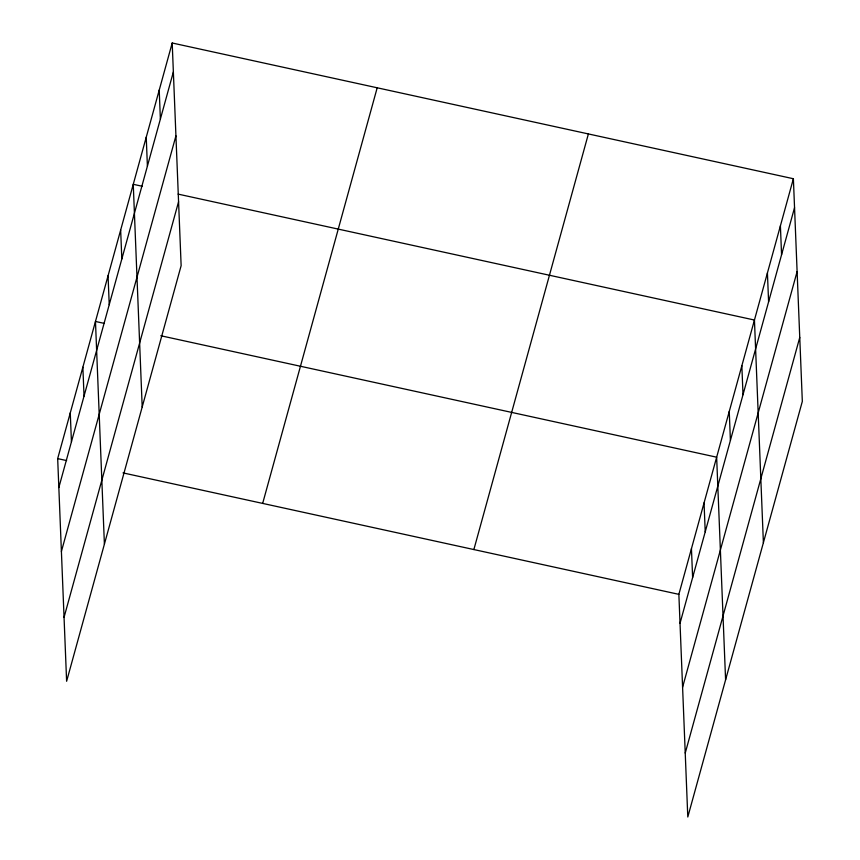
<?xml version="1.0" encoding="UTF-8"?>
<svg xmlns="http://www.w3.org/2000/svg" width="860" height="860" viewBox="0 0 860 860"><rect width="100%" height="100%" fill="white"/><g stroke="black" fill="none" stroke-linecap="round" stroke-linejoin="round"><path stroke-width="1.29" d="M172.204 43L181.137 265.654L66.618 681.27L57.674 458.616L172.204 43L793.382 178.729L802.326 401.383L687.796 817L678.862 594.346L793.382 178.729M58.835 487.555L173.365 71.939M61.404 551.486L175.934 135.869M64.048 617.351L178.579 201.724M262.666 503.412L377.196 87.784M473.871 549.551L588.39 133.934M680.024 623.285L794.543 207.668M682.593 687.215L797.112 271.588M685.237 753.07L799.757 337.453M142.233 186.265L133.257 184.309L142.201 406.963M178.106 194.113L754.446 320.038L763.39 542.692M104.436 323.425L95.471 321.468L104.404 544.122M160.809 335.744L716.649 457.187L725.593 679.841M57.674 458.616L66.639 460.584M123.012 472.892L678.862 594.346M780.407 225.825L781.568 254.764M767.421 272.932L768.593 301.871M741.847 365.758L743.008 394.697M729.248 411.478L730.409 440.417M704.05 502.906L705.221 531.846M691.451 548.626L692.622 577.565M159.218 90.106L160.379 119.045M146.243 137.202L147.404 166.141M120.658 230.028L121.819 258.967M108.059 275.748L109.231 304.687M82.872 367.188L84.033 396.127M70.273 412.897L71.434 441.836"/></g></svg>
